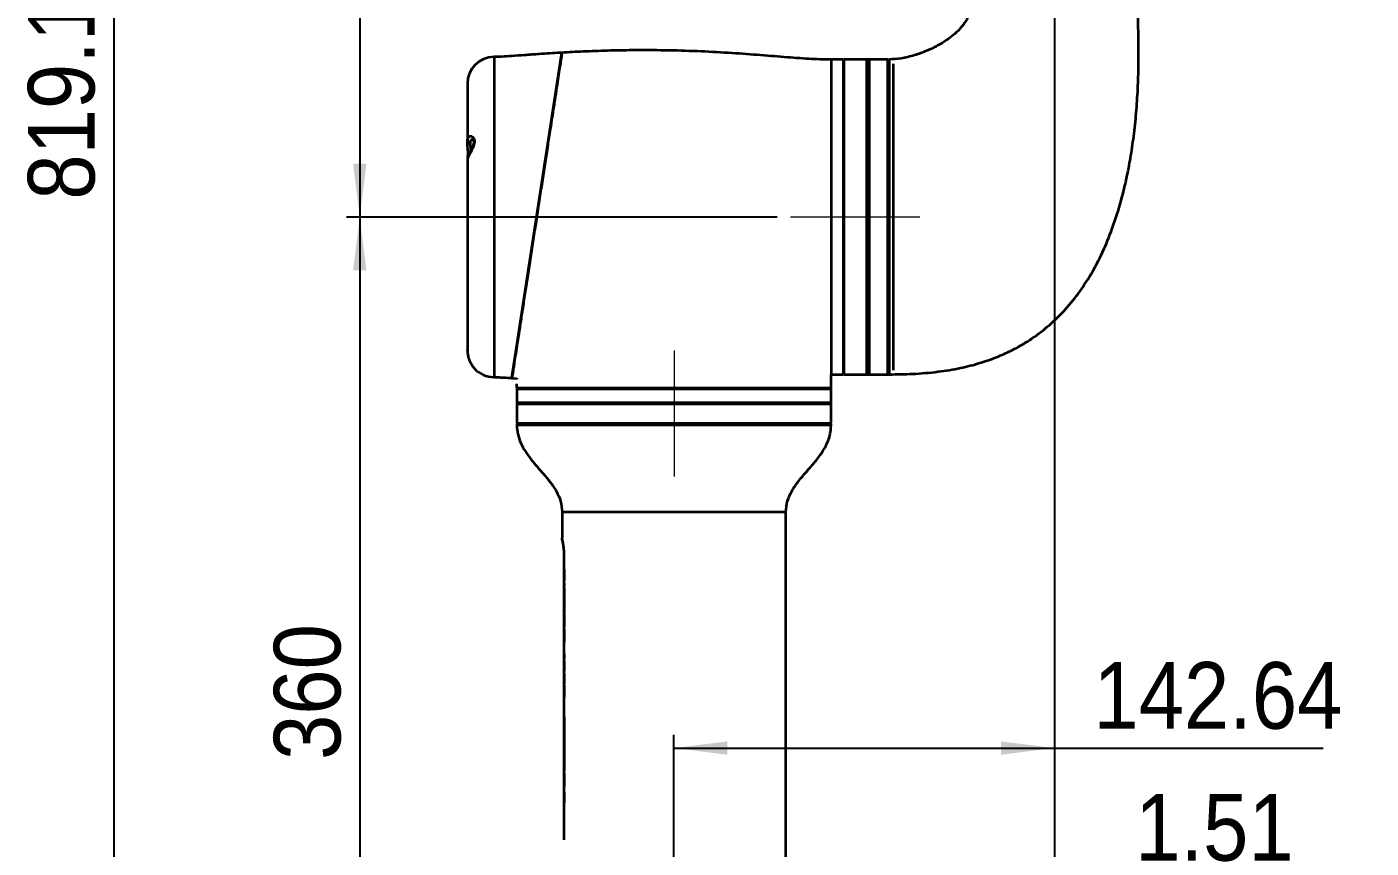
# Model space of a CAD drawing. Header units: millimetres. Extents: x 116 to 166, y 85 to 196.
# Drawn here: x 116 to 166.4, y 115.9 to 146.7 of the extents above; entities that cross this region are included whole.
import ezdxf

# ---------------------------------------------------------------- set-up
doc = ezdxf.new("R2010")
doc.units = ezdxf.units.MM
doc.linetypes.add('CENTERX2', pattern=[20.32, 12.7, -2.54, 2.54, -2.54])
doc.layers.add('SLD-0', color=179, linetype='Continuous')
doc.layers.add('标注层', color=7, linetype='Continuous')
doc.styles.add('SLDTEXTSTYLE1', font='GOTHIC.TTF', dxfattribs={"width": 0.79431})
doc.styles.add('SLDTEXTSTYLE2', font='GOTHIC.TTF', dxfattribs={"width": 0.913})
doc.dimstyles.new('SLDDIMSTYLE0', dxfattribs={"dimtxt": 2.5, "dimasz": 3.5, "dimexe": 0, "dimexo": 0.0625, "dimgap": 0.625, "dimtad": 2, "dimlfac": 10, "dimrnd": 1e-09, "dimzin": 12, "dimdsep": 46, "dimtxsty": 'SLDTEXTSTYLE1', "dimblk1": 'NONE', "dimblk2": 'NONE', "dimsah": 1, "dimcen": 0.09, "dimadec": 0, "dimazin": 3, "dimtfac": 1, "dimtofl": 0, "dimtmove": 0, "dimatfit": 3, "dimldrblk": 'NONE', "dimfxl": 0, "dimfrac": 2, "dimtolj": 1, "dimtzin": 12, "dimarcsym": 0})
doc.dimstyles.new('SLDDIMSTYLE1', dxfattribs={"dimtxt": 2.5, "dimasz": 3.5, "dimexe": 0, "dimexo": 0.0625, "dimgap": 0.625, "dimtad": 2, "dimdec": 1, "dimlfac": 10, "dimrnd": 1e-09, "dimzin": 12, "dimdsep": 46, "dimtxsty": 'SLDTEXTSTYLE1', "dimblk1": 'NONE', "dimblk2": 'NONE', "dimsah": 1, "dimcen": 0.09, "dimadec": 0, "dimazin": 3, "dimtfac": 1, "dimtofl": 0, "dimtmove": 0, "dimatfit": 3, "dimldrblk": 'NONE', "dimfxl": 0, "dimfrac": 2, "dimtolj": 1, "dimtzin": 12, "dimarcsym": 0})
doc.dimstyles.new('SLDDIMSTYLE2', dxfattribs={"dimtxt": 2.5, "dimasz": 3.5, "dimexe": 0, "dimexo": 0.0625, "dimgap": 0.625, "dimtad": 2, "dimdec": 0, "dimlfac": 10, "dimrnd": 1e-09, "dimzin": 12, "dimdsep": 46, "dimtxsty": 'SLDTEXTSTYLE1', "dimblk1": 'NONE', "dimblk2": 'NONE', "dimsah": 1, "dimcen": 0.09, "dimadec": 0, "dimazin": 3, "dimtfac": 1, "dimtofl": 0, "dimtmove": 0, "dimatfit": 3, "dimldrblk": 'NONE', "dimfxl": 0, "dimfrac": 2, "dimtolj": 1, "dimtzin": 12, "dimarcsym": 0})

# ---------------------------------------------------------------- blocks, each defined once
blk = doc.blocks.new('_D')
at = {"layer": '标注层'}
for p, q in [((142.652, 185.455), (118.73, 185.455)), ((119.23, 185.455), (119.23, 103.537)), ((144.108, 103.537), (118.73, 103.537))]:
    blk.add_line(p, q, dxfattribs=at)
for points in [[(119.23, 185.455), (118.98, 183.455), (119.48, 183.455)], [(119.23, 103.537), (119.48, 105.537), (118.98, 105.537)]]:
    blk.add_solid(points, dxfattribs=at)
at = {"layer": '标注层', "insert": (116.007, 140.188), "char_height": 2.5, "attachment_point": 1, "rotation": 90, "style": 'SLDTEXTSTYLE2'}
blk.add_mtext('819.18', dxfattribs=at)
blk = doc.blocks.new('_NONE')
blk = doc.blocks.new('_D_2')
at = {"layer": '标注层'}
for p, q in [((145.902, 169.887), (127.953, 169.887)), ((128.453, 169.887), (128.453, 139.537)), ((144.108, 139.537), (127.953, 139.537))]:
    blk.add_line(p, q, dxfattribs=at)
for points in [[(128.453, 169.887), (128.203, 167.887), (128.703, 167.887)], [(128.453, 139.537), (128.703, 141.537), (128.203, 141.537)]]:
    blk.add_solid(points, dxfattribs=at)
at = {"layer": '标注层', "insert": (125.23, 151.188), "char_height": 2.5, "attachment_point": 1, "rotation": 90, "style": 'SLDTEXTSTYLE2'}
blk.add_mtext('303.5', dxfattribs=at)
blk = doc.blocks.new('_D_3')
at = {"layer": '标注层'}
for p, q in [((144.108, 139.537), (127.953, 139.537)), ((128.453, 139.537), (128.453, 103.537)), ((144.108, 103.537), (127.953, 103.537))]:
    blk.add_line(p, q, dxfattribs=at)
for points in [[(128.453, 139.537), (128.203, 137.537), (128.703, 137.537)], [(128.453, 103.537), (128.703, 105.537), (128.203, 105.537)]]:
    blk.add_solid(points, dxfattribs=at)
at = {"layer": '标注层', "insert": (125.23, 119.188), "char_height": 2.5, "attachment_point": 1, "rotation": 90, "style": 'SLDTEXTSTYLE2'}
blk.add_mtext('360', dxfattribs=at)
blk = doc.blocks.new('_D_4')
at = {"layer": '标注层'}
for p, q in [((154.502, 161.857), (154.502, 119.134)), ((140.238, 113.767), (140.238, 120.134)), ((140.238, 119.634), (154.502, 119.634)), ((154.502, 119.634), (164.584, 119.634))]:
    blk.add_line(p, q, dxfattribs=at)
for points in [[(140.238, 119.634), (142.238, 119.384), (142.238, 119.884)], [(154.502, 119.634), (152.502, 119.884), (152.502, 119.384)]]:
    blk.add_solid(points, dxfattribs=at)
at = {"layer": '标注层', "insert": (155.969, 122.857), "char_height": 2.5, "attachment_point": 1, "style": 'SLDTEXTSTYLE2'}
blk.add_mtext('142.64', dxfattribs=at)
blk = doc.blocks.new('_D_5')
at = {"layer": '标注层'}
for p, q in [((154.502, 161.857), (154.502, 114.191)), ((154.653, 99.667), (154.653, 115.191)), ((154.653, 114.691), (154.502, 114.691)), ((154.653, 114.691), (163.018, 114.691))]:
    blk.add_line(p, q, dxfattribs=at)
for points in [[(154.653, 114.691), (152.653, 114.941), (152.653, 114.441)], [(154.502, 114.691), (156.502, 114.441), (156.502, 114.941)]]:
    blk.add_solid(points, dxfattribs=at)
at = {"layer": '标注层', "insert": (157.535, 117.913), "char_height": 2.5, "attachment_point": 1, "style": 'SLDTEXTSTYLE2'}
blk.add_mtext('1.51', dxfattribs=at)

msp = doc.modelspace()

# ---------------------------------------------------------------- linework, layer by layer
at = {"layer": 'SLD-0', "color": 179, "linetype": 'Continuous', "lineweight": 35}
for p, q in [((134.1607, 133.5066), (136.0363, 145.6978)), ((146.5884, 145.4369), (146.1384, 145.4369)), ((146.5884, 145.4369), (146.5884, 133.6369)), ((146.6084, 145.2369), (146.5884, 145.2369)), ((147.4534, 145.4369), (146.6084, 145.4369)), ((146.6084, 145.4369), (146.6084, 137.6123)), ((147.5534, 145.4369), (147.4534, 145.4369)), ((147.4534, 145.4369), (147.4534, 145.1142)), ((147.4534, 145.4369), (147.4534, 137.6123)), ((148.2534, 145.4369), (147.5534, 145.4369)), ((147.5534, 137.6123), (147.5534, 145.4369)), ((147.5534, 145.4369), (147.5534, 145.1142)), ((148.2534, 145.4369), (148.2534, 133.6369)), ((148.4534, 145.2769), (148.4534, 133.8011)), ((147.4534, 145.1142), (147.4534, 133.6369)), ((147.5534, 145.1142), (147.5534, 133.6369)), ((132.4884, 144.5369), (132.4884, 142.3263)), ((132.6964, 142.1918), (132.6606, 142.1014)), ((132.6895, 142.447), (132.6874, 142.4469)), ((132.6874, 142.4469), (132.7042, 142.4301)), ((132.7189, 142.2721), (132.6964, 142.1918)), ((132.7042, 142.4301), (132.7201, 142.3948)), ((132.7266, 142.3439), (132.7189, 142.2721)), ((132.7201, 142.3948), (132.7266, 142.3439)), ((132.4884, 141.7385), (132.4884, 134.5484)), ((132.4895, 141.7301), (132.4901, 141.7314)), ((132.5088, 141.7923), (132.5083, 141.7912)), ((132.5318, 141.8395), (132.5088, 141.7923)), ((132.5667, 141.9085), (132.5318, 141.8395)), ((132.6146, 142.0033), (132.5667, 141.9085)), ((132.6606, 142.1014), (132.6146, 142.0033)), ((146.6084, 137.6123), (146.6084, 133.6369)), ((147.4534, 137.6123), (147.4534, 133.6369)), ((147.5534, 133.6369), (147.5534, 137.6123)), ((132.4904, 134.5359), (132.4894, 134.559)), ((146.1384, 133.6369), (146.5884, 133.6369)), ((146.1384, 133.1369), (146.1384, 133.6369)), ((146.5884, 133.8369), (146.6084, 133.8369)), ((146.6084, 133.6369), (147.4534, 133.6369)), ((147.4534, 133.6369), (147.5534, 133.6369)), ((147.5534, 133.6369), (148.2534, 133.6369)), ((134.1604, 133.5023), (134.3414, 133.4895)), ((134.3384, 133.4927), (134.3384, 133.4596)), ((134.341, 133.1369), (134.341, 133.2869)), ((134.341, 133.1369), (146.1384, 133.1369)), ((134.3384, 133.0869), (134.3384, 132.5869)), ((146.1384, 132.5869), (146.1384, 133.0869)), ((134.3384, 132.5369), (134.3384, 131.8069)), ((134.3384, 132.5369), (144.4098, 132.5369)), ((144.4098, 132.5369), (146.1384, 132.5369)), ((146.1384, 131.8069), (146.1384, 132.5369)), ((134.3384, 131.8069), (144.4098, 131.8069)), ((134.3891, 131.7869), (146.0877, 131.7869)), ((144.4098, 131.8069), (146.1384, 131.8069)), ((136.0384, 128.4869), (136.0384, 127.5035)), ((144.4384, 114.5869), (144.4384, 128.4869)), ((136.1183, 126.8849), (136.1184, 126.8849)), ((136.1183, 126.6681), (136.1184, 126.6681)), ((136.1184, 116.1986), (136.1184, 126.8752)), ((136.1183, 126.4107), (136.1184, 126.4107)), ((136.1183, 126.3251), (136.1184, 126.3251)), ((136.1183, 126.3251), (136.1183, 126.2188)), ((136.1183, 126.2188), (136.1183, 126.0156)), ((136.1183, 126.2188), (136.1184, 126.2188)), ((136.1183, 126.0156), (136.1184, 126.0156)), ((136.1183, 126.0156), (136.1183, 125.9168)), ((136.1183, 125.9168), (136.1184, 125.9168)), ((136.1183, 125.8115), (136.1183, 125.7127)), ((136.1183, 125.8115), (136.1184, 125.8115)), ((136.1183, 125.7127), (136.1184, 125.7127)), ((136.1183, 125.6534), (136.1183, 125.2385)), ((136.1183, 125.6534), (136.1184, 125.6534)), ((136.1183, 125.2385), (136.1184, 125.2385)), ((136.1183, 125.2122), (136.1183, 125.1074)), ((136.1183, 125.2122), (136.1184, 125.2122)), ((136.1183, 125.1074), (136.1183, 125.0641)), ((136.1183, 125.1074), (136.1184, 125.1074)), ((136.1183, 125.0641), (136.1184, 125.0641)), ((136.1183, 125.0641), (136.1183, 124.867)), ((136.1183, 124.867), (136.1184, 124.867)), ((136.1183, 124.867), (136.1183, 124.8236)), ((136.1183, 124.8236), (136.1183, 124.7183)), ((136.1183, 124.8236), (136.1184, 124.8236)), ((136.1183, 124.7183), (136.1184, 124.7183)), ((136.1183, 124.6788), (136.1183, 124.58)), ((136.1183, 124.6788), (136.1184, 124.6788)), ((136.1183, 124.58), (136.1184, 124.58)), ((136.1183, 124.58), (136.1183, 124.5767)), ((136.1183, 124.5767), (136.1184, 124.5767)), ((136.1183, 124.5767), (136.1183, 124.4803)), ((136.1183, 124.4803), (136.1183, 124.3702)), ((136.1183, 124.4803), (136.1184, 124.4803)), ((136.1183, 124.3702), (136.1184, 124.3702)), ((136.1183, 124.3702), (136.1183, 124.2738)), ((136.1183, 124.2738), (136.1184, 124.2738)), ((136.1183, 124.2738), (136.1183, 124.2705)), ((136.1183, 124.2705), (136.1184, 124.2705)), ((136.1183, 124.2705), (136.1183, 124.1717)), ((136.1183, 124.1717), (136.1184, 124.1717)), ((136.1183, 124.1058), (136.1183, 124.0011)), ((136.1183, 124.1058), (136.1184, 124.1058)), ((136.1183, 124.0011), (136.1184, 124.0011)), ((136.1183, 124.0011), (136.1183, 123.9578)), ((136.1183, 123.9578), (136.1184, 123.9578)), ((136.1183, 123.9578), (136.1183, 123.7606)), ((136.1183, 123.7606), (136.1183, 123.7173)), ((136.1183, 123.7606), (136.1184, 123.7606)), ((136.1183, 123.7173), (136.1184, 123.7173)), ((136.1183, 123.7173), (136.1183, 123.6119)), ((136.1183, 123.6119), (136.1184, 123.6119)), ((136.1183, 123.3814), (136.1184, 123.3814)), ((136.1183, 123.2669), (136.1184, 123.2669)), ((136.1183, 123.1593), (136.1184, 123.1593)), ((136.1183, 123.1593), (136.1183, 123.0917)), ((136.1183, 123.0917), (136.1183, 122.9929)), ((136.1183, 123.0917), (136.1184, 123.0917)), ((136.1183, 122.9929), (136.1184, 122.9929)), ((136.1183, 122.9073), (136.1184, 122.9073)), ((136.1183, 122.9073), (136.1183, 122.5187)), ((136.1183, 122.5187), (136.1184, 122.5187)), ((136.1183, 122.4331), (136.1183, 122.0446)), ((136.1183, 122.4331), (136.1184, 122.4331)), ((136.1183, 122.0446), (136.1184, 122.0446)), ((136.1183, 121.9886), (136.1183, 121.857)), ((136.1183, 121.9886), (136.1184, 121.9886)), ((136.1183, 121.857), (136.1184, 121.857)), ((136.1183, 121.857), (136.1183, 121.712)), ((136.1183, 121.712), (136.1184, 121.712)), ((136.1183, 121.712), (136.1183, 121.6297)), ((136.1183, 121.6297), (136.1184, 121.6297)), ((136.1183, 121.6297), (136.1183, 121.5309)), ((136.1183, 121.5309), (136.1184, 121.5309)), ((136.1183, 121.2478), (136.1184, 121.2478)), ((136.1183, 121.0434), (136.1184, 121.0434)), ((136.1183, 120.8329), (136.1184, 120.8329)), ((136.1183, 120.8032), (136.1184, 120.8032)), ((136.1183, 120.8032), (136.1183, 120.6156)), ((136.1183, 120.6156), (136.1184, 120.6156)), ((136.1183, 120.6156), (136.1183, 120.5168)), ((136.1183, 120.5168), (136.1184, 120.5168)), ((136.1183, 120.5168), (136.1183, 120.3291)), ((136.1183, 120.3291), (136.1184, 120.3291)), ((136.1183, 120.3126), (136.1184, 120.3126)), ((136.1183, 120.3126), (136.1183, 120.2079)), ((136.1183, 120.2079), (136.1183, 120.1646)), ((136.1183, 120.2079), (136.1184, 120.2079)), ((136.1183, 120.1646), (136.1184, 120.1646)), ((136.1183, 120.1646), (136.1183, 119.9674)), ((136.1183, 119.9674), (136.1183, 119.9241)), ((136.1183, 119.9674), (136.1184, 119.9674)), ((136.1183, 119.9241), (136.1184, 119.9241)), ((136.1183, 119.9241), (136.1183, 119.8187)), ((136.1183, 119.8187), (136.1184, 119.8187)), ((136.1183, 119.8121), (136.1184, 119.8121)), ((136.1183, 119.8121), (136.1183, 119.6914)), ((136.1183, 119.6914), (136.1184, 119.6914)), ((136.1183, 119.6914), (136.1183, 119.5691)), ((136.1183, 119.5691), (136.1184, 119.5691)), ((136.1183, 119.5691), (136.1183, 119.4796)), ((136.1183, 119.4796), (136.1183, 119.3877)), ((136.1183, 119.4796), (136.1184, 119.4796)), ((136.1183, 119.3877), (136.1184, 119.3877)), ((136.1183, 119.3877), (136.1183, 119.27)), ((136.1183, 119.27), (136.1184, 119.27)), ((136.1183, 119.27), (136.1183, 119.147)), ((136.1183, 119.147), (136.1184, 119.147)), ((136.1183, 119.1272), (136.1183, 118.765)), ((136.1183, 119.1272), (136.1184, 119.1272)), ((136.1183, 118.765), (136.1184, 118.765)), ((136.1183, 118.6926), (136.1184, 118.6926)), ((136.1183, 118.6926), (136.1183, 118.5879)), ((136.1183, 118.5879), (136.1184, 118.5879)), ((136.1183, 118.5879), (136.1183, 118.5445)), ((136.1183, 118.5445), (136.1184, 118.5445)), ((136.1183, 118.5445), (136.1183, 118.3474)), ((136.1183, 118.3474), (136.1184, 118.3474)), ((136.1183, 118.3474), (136.1183, 118.3041)), ((136.1183, 118.3041), (136.1184, 118.3041)), ((136.1183, 118.3041), (136.1183, 118.1987)), ((136.1183, 118.1987), (136.1184, 118.1987)), ((136.1183, 117.988), (136.1184, 117.988)), ((136.1183, 117.988), (136.1183, 117.8365)), ((136.1183, 117.8365), (136.1183, 117.7377)), ((136.1183, 117.8365), (136.1184, 117.8365)), ((136.1183, 117.7377), (136.1184, 117.7377)), ((136.1183, 117.7377), (136.1183, 117.5863)), ((136.1183, 117.5863), (136.1184, 117.5863)), ((136.1183, 117.5336), (136.1184, 117.5336)), ((136.1183, 117.3292), (136.1184, 117.3292)), ((136.1183, 117.1187), (136.1184, 117.1187)), ((136.1183, 117.0397), (136.1184, 117.0397)), ((136.1183, 116.8416), (136.1184, 116.8416)), ((136.1183, 116.6415), (136.1184, 116.6415)), ((136.1183, 116.6314), (136.1184, 116.6314)), ((136.1183, 116.526), (136.1184, 116.526)), ((136.1183, 116.5148), (136.1184, 116.5148)), ((136.1183, 116.3554), (136.1184, 116.3554))]:
    msp.add_line(p, q, dxfattribs=at)
at = {"layer": 'SLD-0', "color": 8, "linetype": 'Continuous', "lineweight": 35}
for p, q in [((133.4884, 145.5369), (133.4884, 133.5369)), ((146.1384, 145.4369), (146.1384, 133.6369)), ((132.4901, 142.3216), (132.4926, 142.2457)), ((132.5124, 141.8408), (132.5017, 141.7719)), ((146.1384, 133.0869), (134.3384, 133.0869)), ((134.3384, 132.5869), (146.1384, 132.5869)), ((146.1377, 131.7354), (134.3392, 131.7354)), ((136.0384, 128.4869), (144.4384, 128.4869))]:
    msp.add_line(p, q, dxfattribs=at)
at = {"layer": 'SLD-0', "color": 179, "linetype": 'Continuous', "lineweight": 35}
for centre, radius, start, end in [((133.4884, 144.5369), 1, 90, 180), ((148.3034, 145.3874), 0.05, 91.28908, 180.03433), ((133.4884, 134.5369), 1, 222.42976, 270), ((148.3034, 133.6869), 0.05, 179.95393, 270.02649), ((134.3884, 133.0869), 0.05, 90, 180), ((146.0884, 133.0869), 0.05, 0, 90), ((134.3884, 132.5869), 0.05, 180, 270), ((146.0884, 132.5869), 0.05, 270, 0), ((134.3891, 131.7369), 0.05, 90, 181.65341), ((135.8384, 131.8869), 0.1, 270, 306.8699), ((144.6384, 131.8869), 0.1, 233.1301, 270), ((146.0877, 131.7369), 0.05, 358.34659, 90)]:
    msp.add_arc(centre, radius, start, end, dxfattribs=at)
for points, knots in [([(151.3722, 147.5369), (151.3636, 147.4321), (151.3482, 147.2425), (151.2502, 147.0046), (151.1487, 146.8306), (151.0174, 146.6517), (150.8354, 146.4566), (150.6025, 146.2626), (150.347, 146.0866), (150.0551, 145.9184), (149.6864, 145.746), (149.2471, 145.5909), (148.7784, 145.4705), (148.4543, 145.4514), (148.3019, 145.4425)], [0, 0, 0, 0, 0.0780483, 0.1412116, 0.1901061, 0.2284027, 0.3067568, 0.3887712, 0.4543929, 0.5383192, 0.640247, 0.7579511, 0.8861838, 1, 1, 1, 1]), ([(148.3035, 133.6404), (148.6003, 133.6432), (149.2144, 133.649), (150.1097, 133.7272), (150.9516, 133.8645), (151.6856, 134.0501), (152.3153, 134.2692), (152.8475, 134.5056), (153.2913, 134.7456), (153.788, 135.0598), (154.3424, 135.489), (154.9384, 136.0814), (155.469, 136.7447), (155.9499, 137.4948), (156.3691, 138.3227), (156.6434, 139.0113), (156.8125, 139.5066), (156.9118, 139.8209), (157.017, 140.1857), (157.1291, 140.6201), (157.2548, 141.1788), (157.3829, 141.868), (157.4994, 142.685), (157.5878, 143.5583), (157.6431, 144.4486), (157.6641, 145.2528), (157.6642, 145.9361), (157.6547, 146.474), (157.6425, 146.914), (157.633, 147.2568), (157.6324, 147.4526), (157.6322, 147.5369)], [0, 0, 0, 0, 0.04604067, 0.09526959, 0.13927205, 0.17826727, 0.21259236, 0.24258768, 0.26852419, 0.29080897, 0.33373294, 0.37700148, 0.42089445, 0.46525991, 0.51502906, 0.56464037, 0.58013557, 0.59622577, 0.61577821, 0.63903464, 0.6658304, 0.70461597, 0.74777662, 0.79383184, 0.840785, 0.886148, 0.91862805, 0.9467902, 0.96962578, 0.98692052, 1, 1, 1, 1]), ([(136.0363, 145.6974), (136.0146, 145.6963), (135.73, 145.6819), (135.262, 145.6498), (134.6571, 145.607), (134.1859, 145.5731), (133.8048, 145.5456), (133.5821, 145.5395), (133.4884, 145.5369)], [0, 0, 0, 0, 0.025534, 0.3347735, 0.5511819, 0.7382012, 0.8898964, 1, 1, 1, 1]), ([(136.0363, 145.6978), (136.0351, 145.6904), (136.0328, 145.6754), (136.0148, 145.5581), (135.9864, 145.3736), (135.9466, 145.1147), (135.8965, 144.7893), (135.8366, 144.4002), (135.7674, 143.95), (135.6899, 143.4462), (135.6049, 142.8941), (135.5133, 142.2985), (135.4163, 141.6682), (135.3151, 141.0105), (135.2109, 140.3327), (135.1049, 139.6438), (134.9986, 138.953), (134.8934, 138.2693), (134.7906, 137.6012), (134.6917, 136.9584), (134.5982, 136.3502), (134.511, 135.7833), (134.4313, 135.2659), (134.3607, 134.8064), (134.2994, 134.4084), (134.2485, 134.0772), (134.2087, 133.8186), (134.1804, 133.6346), (134.163, 133.5214), (134.1613, 133.5105), (134.1605, 133.5052)], [0, 0, 0, 0, 0.03520485, 0.07052217, 0.10572762, 0.14094028, 0.1762645, 0.21147867, 0.24691207, 0.282457, 0.3178922, 0.35368519, 0.38959074, 0.42538509, 0.46152878, 0.49778666, 0.53393066, 0.57026677, 0.60671869, 0.64305385, 0.67933467, 0.71573221, 0.75201113, 0.78800288, 0.82411113, 0.86010086, 0.89568796, 0.9313902, 0.96697613, 1, 1, 1, 1]), ([(146.1384, 145.4369), (145.8583, 145.4436), (145.269, 145.4578), (144.3442, 145.5328), (143.3354, 145.6146), (142.2482, 145.6934), (141.0954, 145.7539), (139.8974, 145.7881), (138.7738, 145.792), (137.7496, 145.7731), (136.8692, 145.7424), (136.3014, 145.7117), (136.0363, 145.6974)], [0, 0, 0, 0, 0.0831075, 0.1747913, 0.2750962, 0.3833168, 0.4981005, 0.6174564, 0.7387291, 0.831331, 0.9212672, 1, 1, 1, 1]), ([(148.2534, 133.6869), (148.2534, 133.6939), (148.2534, 133.7079), (148.2534, 133.8227), (148.2534, 134.0043), (148.2534, 134.173), (148.2534, 134.3642), (148.2534, 134.5793), (148.2534, 134.963), (148.2534, 135.4036), (148.2534, 135.897), (148.2534, 136.4348), (148.2534, 137.0099), (148.2534, 137.6159), (148.2534, 138.244), (148.2534, 138.8893), (148.2534, 139.5443), (148.2534, 140.2002), (148.2534, 140.8497), (148.2534, 141.4839), (148.2534, 142.0949), (148.2534, 142.6746), (148.2534, 143.2139), (148.2534, 143.7071), (148.2534, 144.1436), (148.2534, 144.5177), (148.2534, 144.8286), (148.2534, 145.0759), (148.2534, 145.2527), (148.2534, 145.3657), (148.2534, 145.3802), (148.2534, 145.3874)], [0, 0, 0, 0, 0.0354555, 0.0712458, 0.1071511, 0.1429419, 0.1430807, 0.1789818, 0.2149979, 0.2508992, 0.286645, 0.3225038, 0.3582498, 0.3937371, 0.4293352, 0.4648212, 0.5004994, 0.5362924, 0.5719703, 0.60796, 0.6440671, 0.6800579, 0.7162659, 0.752592, 0.7888024, 0.8240898, 0.8594837, 0.8947705, 0.9298139, 0.9649637, 1, 1, 1, 1]), ([(132.5119, 141.8337), (132.5132, 141.8492), (132.5173, 141.897), (132.5149, 142.0015), (132.5019, 142.1404), (132.4886, 142.2528), (132.4902, 142.3069), (132.4906, 142.321)], [0, 0, 0, 0, 0.1220883, 0.3768267, 0.6317968, 0.9039664, 1, 1, 1, 1]), ([(132.5083, 141.7912), (132.5053, 141.7849), (132.5006, 141.7748), (132.5, 141.7734), (132.4997, 141.7728)], [0, 0, 0, 0, 0.6222377, 1, 1, 1, 1]), ([(132.5036, 141.7812), (132.5042, 141.7836), (132.5072, 141.7946), (132.5098, 141.8165), (132.5119, 141.8337)], [0, 0, 0, 0, 0.21555989, 1, 1, 1, 1]), ([(132.4907, 134.5587), (132.49, 134.5382), (132.4878, 134.4772), (132.5048, 134.3567), (132.543, 134.2164), (132.6003, 134.0822), (132.6713, 133.9625), (132.7286, 133.8876), (132.7552, 133.8567), (132.7512, 133.8614), (132.7504, 133.8623)], [0, 0, 0, 0, 0.07407013, 0.22131554, 0.36431169, 0.51454673, 0.6803495, 0.85487137, 0.96968774, 1, 1, 1, 1]), ([(133.4884, 133.5369), (133.5739, 133.5347), (133.7754, 133.5295), (133.9992, 133.5138), (134.1376, 133.504), (134.1603, 133.5024)], [0, 0, 0, 0, 0.3809975, 0.8987483, 1, 1, 1, 1]), ([(134.344, 131.736), (134.3512, 131.6258), (134.3663, 131.3952), (134.4849, 131.0628), (134.6575, 130.7479), (134.8696, 130.4577), (135.1023, 130.1828), (135.3542, 129.899), (135.6083, 129.5977), (135.8356, 129.2622), (136.0049, 128.891), (136.0271, 128.623), (136.0384, 128.4869)], [0, 0, 0, 0, 0.0880133, 0.1842094, 0.2791834, 0.3748287, 0.471218, 0.5673644, 0.6785781, 0.7862267, 0.8914726, 1, 1, 1, 1]), ([(144.4384, 128.4869), (144.4502, 128.6254), (144.4733, 128.8983), (144.6483, 129.2752), (144.8823, 129.6156), (145.1569, 129.9384), (145.4411, 130.2577), (145.7112, 130.5883), (145.9381, 130.9453), (146.1005, 131.3303), (146.1215, 131.6028), (146.1316, 131.7341)], [0, 0, 0, 0, 0.1105153, 0.2177713, 0.3276255, 0.4411436, 0.5567504, 0.6701758, 0.7824086, 0.8951167, 1, 1, 1, 1]), ([(136.1184, 126.8752), (136.1173, 126.9265), (136.1147, 127.0419), (136.0947, 127.2169), (136.0683, 127.3719), (136.0435, 127.486), (136.0407, 127.4976), (136.0393, 127.5035)], [0, 0, 0, 0, 0.13560864, 0.3047145, 0.52856176, 0.75678936, 1, 1, 1, 1])]:
    msp.add_open_spline(points, degree=3, knots=knots, dxfattribs=at)
at = {"layer": 'SLD-0', "color": 8, "linetype": 'Continuous', "lineweight": 35}
for points, knots in [([(148.3024, 145.4366), (148.3024, 145.4369), (148.3022, 145.4463), (148.303, 145.4198), (148.3044, 145.3643), (148.3064, 145.261), (148.3084, 145.1193), (148.31, 144.9401), (148.3112, 144.7246), (148.3118, 144.4714), (148.312, 144.1817), (148.3117, 143.8596), (148.3111, 143.504), (148.3102, 143.1159), (148.3091, 142.702), (148.3079, 142.27), (148.3067, 141.8195), (148.3056, 141.3478), (148.3047, 140.864), (148.3039, 140.3767), (148.3035, 139.885), (148.3035, 139.3859), (148.3038, 138.8888), (148.3043, 138.402), (148.3049, 137.9239), (148.3055, 137.4527), (148.306, 136.9953), (148.3064, 136.559), (148.3066, 136.1422), (148.3067, 135.7457), (148.3066, 135.3759), (148.3064, 135.0387), (148.3061, 134.7323), (148.3057, 134.4576), (148.3052, 134.2199), (148.3048, 134.0226), (148.3043, 133.8639), (148.304, 133.7444), (148.3037, 133.6809), (148.3036, 133.6442), (148.3036, 133.6398), (148.3035, 133.6369)], [0, 0, 0, 0, 0.0007086, 0.0266267, 0.0525454, 0.0792104, 0.1058762, 0.1319852, 0.1580946, 0.1849217, 0.2117487, 0.23852, 0.265291, 0.2928474, 0.3204036, 0.3470134, 0.373623, 0.4010207, 0.4284185, 0.4548015, 0.4811846, 0.508343, 0.5355016, 0.5617501, 0.5879987, 0.6149989, 0.6419991, 0.6684365, 0.6948739, 0.7220723, 0.7492707, 0.7758191, 0.8023675, 0.82969, 0.8570127, 0.8835132, 0.9100137, 0.9372895, 0.9645652, 0.976982, 1, 1, 1, 1]), ([(132.4906, 142.321), (132.4902, 142.3498), (132.4892, 142.4206), (132.5104, 142.5013), (132.5524, 142.5603), (132.6128, 142.5805), (132.6801, 142.5571), (132.7273, 142.5), (132.7518, 142.4282), (132.7565, 142.3457), (132.7309, 142.2278), (132.6782, 142.0995), (132.609, 141.9642), (132.5424, 141.8411), (132.5005, 141.7592), (132.4869, 141.7239), (132.4892, 141.7293), (132.4895, 141.7301)], [0, 0, 0, 0, 0.0504801, 0.1239978, 0.1962568, 0.2732308, 0.3582236, 0.4309712, 0.4643356, 0.5211946, 0.578372, 0.6526617, 0.7300966, 0.8218756, 0.9100484, 0.9861618, 1, 1, 1, 1]), ([(132.6936, 142.4453), (132.6776, 142.4442), (132.6451, 142.4418), (132.6082, 142.4036), (132.5878, 142.3382), (132.5878, 142.2474), (132.5998, 142.1456), (132.6115, 142.0577), (132.6116, 142.0129), (132.6117, 141.9977)], [0, 0, 0, 0, 0.1480747, 0.2991862, 0.4494718, 0.607522, 0.76613, 0.9203195, 1, 1, 1, 1])]:
    msp.add_open_spline(points, degree=3, knots=knots, dxfattribs=at)
at = {"layer": '标注层', "linetype": 'CENTERX2', "lineweight": 18}
for p, q in [((149.4534, 139.5369), (144.6084, 139.5369)), ((140.2384, 134.5369), (140.2384, 129.8069))]:
    msp.add_line(p, q, dxfattribs=at)

# ---------------------------------------------------------------- dimensions: what is measured, and where the dimension line sits
at = {"layer": '标注层'}
for base, p1, p2, dimstyle, picture, middle in [((119.2297, 185.4545), (144.6084, 103.5369), (143.1522, 185.4545), 'SLDDIMSTYLE0', '_D', (119.2297, 144.4957)), ((128.4527, 169.8869), (144.6084, 139.5369), (146.4022, 169.8869), 'SLDDIMSTYLE1', '_D_2', (128.4527, 154.7119)), ((128.4527, 139.5369), (144.6084, 103.5369), (144.6084, 139.5369), 'SLDDIMSTYLE2', '_D_3', (128.4527, 121.5369))]:
    dim = msp.add_linear_dim(base=base, p1=p1, p2=p2, angle=90, dimstyle=dimstyle, dxfattribs=at)
    dim.commit()
    dim.dimension.update_dxf_attribs({"geometry": picture, "text_midpoint": middle, "dimtype": 160})
for base, p2, picture, middle in [((140.2384, 119.6343), (140.2384, 113.2669), '_D_4', (160.2763, 119.6343)), ((154.6534, 114.6906), (154.6534, 99.1669), '_D_5', (160.2763, 114.6906))]:
    dim = msp.add_linear_dim(base=base, p1=(154.5022, 162.3569), p2=p2, dimstyle='SLDDIMSTYLE0', dxfattribs=at)
    dim.commit()
    dim.dimension.update_dxf_attribs({"geometry": picture, "text_midpoint": middle, "dimtype": 160})

doc.saveas('drawing.dxf')
